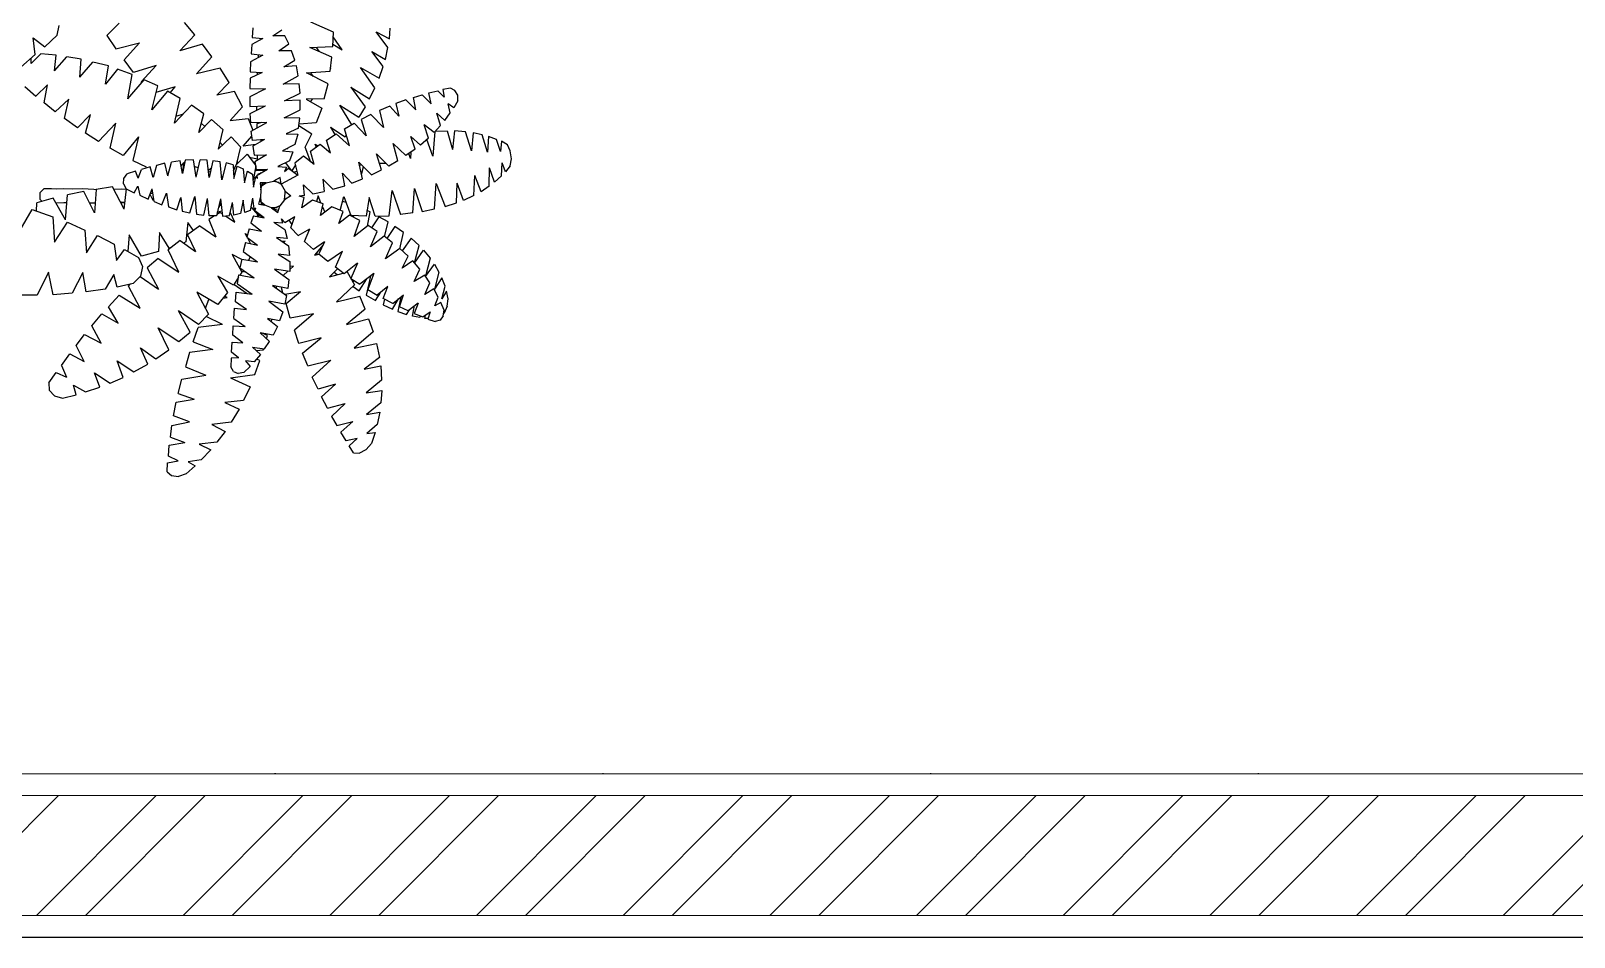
# Model space of a CAD drawing. Header units: millimetres. Extents: x -12161372 to 46643, y -9506984 to 15358.
# Drawn here: x 12397.6 to 12539.3, y 14292.9 to 14376.2 of the extents above; entities that cross this region are included whole.
import ezdxf

# ---------------------------------------------------------------- set-up
doc = ezdxf.new("R2010")
doc.units = ezdxf.units.MM
doc.linetypes.add('ACAD_ISO07W100', pattern=[3, 0, -3])
for name, color, linetype, lineweight in [('arsiran', 202, 'Continuous', 0), ('dinding', 110, 'Continuous', 9), ('tumbuhan', 3, 'Continuous', 5)]:
    doc.layers.add(name, color=color, linetype=linetype, lineweight=lineweight)
doc.layers.add('DIENHOA', color=3, linetype='Continuous')
doc.layers.add('lantai', color=9, linetype='Continuous')
doc.layers.add('lahan', color=253, linetype='Continuous', plot=False)

# ---------------------------------------------------------------- blocks, each defined once
blk = doc.blocks.new('*U4')
at = {"layer": 'arsiran'}
h = blk.add_hatch(dxfattribs=at)
h.set_pattern_fill('ANSI32', color=256)
h.set_pattern_definition([(45, (-2274.681, -4513.269), (-6.735192, 6.735192), []), (45, (-2270.191, -4513.269), (-6.735192, 6.735192), [])])
h.paths.add_polyline_path([(0, 5.5), (0, -5.5), (270, -5.5), (270, 5.5)])
blk.add_lwpolyline([(0, -5.5), (270, -5.5), (270, 5.5), (0, 5.5)], close=True, dxfattribs=at)
at = {"layer": 'dinding'}
blk.add_lwpolyline([(0, -7.5), (270, -7.5), (270, 7.5), (0, 7.5)], close=True, dxfattribs=at)
blk = doc.blocks.new('Cay60-mb')
at = {"layer": 'DIENHOA'}
for p, q in [((186.5, 128.7), (178.1, 138.6)), ((299.6, 130.8), (281.2, 139.1)), ((56.2, 112.5), (54.4, 126.2)), ((54.4, 126.2), (63.9, 118.9)), ((63.9, 118.9), (74.1, 128.3)), ((74.1, 128.3), (75.7, 136.3)), ((124.7, 138.2), (114.6, 128)), ((114.6, 128), (121.9, 117.3)), ((174.2, 115.5), (186.5, 128.7)), ((233.9, 134.3), (233.3, 126.4)), ((233.3, 126.4), (241.9, 125.6)), ((250.1, 127.8), (257.4, 132.8)), ((260, 127.9), (250.1, 127.8)), ((263.3, 121.3), (260, 127.9)), ((299.1, 119.2), (299.6, 130.8)), ((306.6, 116.4), (299.4, 126.9)), ((334.5, 131.2), (345.3, 125.4)), ((344.1, 118.4), (334.5, 131.2)), ((345.3, 125.4), (345.9, 134.1)), ((121.9, 117.3), (141.2, 122.2)), ((128.7, 108.3), (141.2, 122.2)), ((192.6, 121.1), (174.2, 115.5)), ((200.3, 110.8), (192.6, 121.1)), ((232.9, 120.7), (232.3, 113.1)), ((241.9, 125.6), (232.9, 120.7)), ((254.9, 115.5), (263.3, 121.3)), ((265.4, 115.6), (254.9, 115.5)), ((257.3, 115.5), (257.3, 117.1)), ((268.1, 108), (265.4, 115.6)), ((280.4, 118.2), (299.1, 119.2)), ((298.3, 110.4), (280.4, 118.2)), ((286, 117.6), (286.5, 118.5)), ((286, 117.6), (287.9, 114.9)), ((299.1, 120.9), (306.6, 116.4)), ((330.9, 115.1), (342.1, 108.6)), ((340.3, 102.8), (330.9, 115.1)), ((342.1, 108.6), (344.1, 118.4)), ((44.5, 102.2), (56.2, 112.5)), ((52.8, 105.2), (52.7, 109.4)), ((60.7, 113.1), (52.8, 105.2)), ((73.2, 112), (60.7, 113.1)), ((71.9, 99.2), (73.2, 112)), ((71.9, 99.2), (82, 110.6)), ((93.7, 108.8), (82, 110.6)), ((92.5, 94), (93.7, 108.8)), ((92.5, 94), (103.2, 106.4)), ((115.9, 103.2), (103.2, 106.4)), ((113.5, 88.3), (115.9, 103.2)), ((136.4, 98), (128.7, 108.3)), ((154.8, 103.6), (136.4, 98)), ((154.8, 103.6), (142.6, 90.4)), ((187.8, 96.9), (200.3, 110.8)), ((207.1, 101.4), (187.8, 96.9)), ((214.4, 89.7), (207.1, 101.4)), ((232, 106.7), (231.6, 98.3)), ((242, 112), (232, 106.7)), ((232.3, 113.1), (242, 112)), ((238.4, 110.1), (238.5, 112.3)), ((259.2, 102.6), (268.1, 108)), ((269.4, 103.2), (259.2, 102.6)), ((270.9, 95.3), (269.4, 103.2)), ((296.8, 98.9), (298.3, 110.4)), ((297.1, 101), (297.4, 101.7)), ((297.2, 101.9), (297.4, 101.7)), ((297.2, 101.8), (297.2, 101.9)), ((297.4, 101.7), (297.2, 101.8)), ((321.6, 102), (336.9, 93.3)), ((333.4, 85.4), (321.6, 102)), ((336.9, 93.3), (340.3, 102.8)), ((123.3, 100.6), (113.5, 88.3)), ((135.4, 96.3), (123.3, 100.6)), ((131.8, 76.3), (135.4, 96.3)), ((131.8, 76.3), (145.2, 91.9)), ((142.6, 90.4), (143.2, 89.5)), ((156.1, 86.9), (145.2, 91.9)), ((204.3, 79.4), (214.4, 89.7)), ((231.5, 93.2), (231.3, 84.8)), ((241.3, 97.9), (231.5, 93.2)), ((231.6, 98.3), (241.3, 97.9)), ((237.5, 96.1), (237.5, 98)), ((258.5, 88.3), (270.9, 95.3)), ((271.7, 88.6), (258.5, 88.3)), ((272.3, 81), (271.7, 88.6)), ((277.5, 97.7), (296.8, 98.9)), ((295.2, 88.6), (277.5, 97.7)), ((283.2, 94.6), (281, 97.9)), ((292.1, 76.4), (295.2, 88.6)), ((47.5, 86.5), (56.5, 78.6)), ((56.5, 78.6), (66.2, 87.7)), ((63.3, 73.2), (66.2, 87.7)), ((83.6, 76.1), (72.3, 65.9)), ((80.1, 60.3), (83.6, 76.1)), ((151.4, 67.3), (156.1, 86.9)), ((164.1, 82.7), (151.4, 67.3)), ((170.3, 86.1), (154.7, 81.5)), ((174.5, 76.7), (164.1, 82.7)), ((166.4, 81.3), (170.3, 86.1)), ((169.9, 56.5), (174.5, 76.7)), ((218.9, 82.3), (204.3, 79.4)), ((225.3, 69.8), (218.9, 82.3)), ((231.3, 84.8), (244.2, 84.5)), ((244.2, 84.5), (231.4, 77.9)), ((231.4, 77.9), (231.4, 70.2)), ((242.4, 84.5), (243.4, 84.1)), ((259.7, 74.8), (272.3, 81)), ((292.1, 76.4), (277.3, 76)), ((277.3, 76), (290, 68.9)), ((280.8, 74), (282.4, 76.1)), ((313.9, 85.8), (325.4, 69.9)), ((313.9, 85.8), (328.9, 76.4)), ((328.9, 76.4), (333.4, 85.4)), ((364.9, 77.6), (372.1, 79.6)), ((366.8, 67.3), (364.9, 77.6)), ((372.1, 79.6), (379.4, 72.3)), ((377.4, 81.2), (384.7, 82.9)), ((379.4, 72.3), (377.4, 81.2)), ((384.7, 82.9), (390, 77.8)), ((395.2, 85.1), (389, 84)), ((389, 84), (390, 77.8)), ((398.8, 83.2), (395.2, 85.1)), ((401.1, 79.3), (398.8, 83.2)), ((401.2, 74.8), (401.1, 79.3)), ((72.3, 65.9), (63.3, 73.2)), ((101.2, 63.6), (90.6, 52.7)), ((97.3, 48.3), (101.2, 63.6)), ((183.7, 71.3), (169.9, 56.5)), ((171.2, 62.3), (177.1, 64.2)), ((193.8, 64.1), (183.7, 71.3)), ((189.7, 48.8), (193.8, 64.1)), ((215.4, 58.6), (225.3, 69.8)), ((231.4, 70.2), (244, 70.6)), ((231.6, 64.4), (244, 70.6)), ((232.2, 56.8), (231.6, 64.4)), ((237.1, 67.2), (237.1, 70.3)), ((259.5, 60.9), (272.5, 67.5)), ((272.5, 75.2), (259.7, 74.8)), ((260, 74.8), (259.9, 74.9)), ((272.5, 67.5), (272.5, 75.2)), ((290, 68.9), (285.6, 56.8)), ((314.6, 55.3), (304.8, 71.1)), ((304.8, 71.1), (320.4, 61.5)), ((325.4, 69.9), (320.4, 61.5)), ((330.2, 63.5), (322.3, 59.5)), ((340.5, 53.1), (330.2, 63.5)), ((345.6, 70.4), (337.3, 66.9)), ((337.3, 66.9), (340.5, 53.1)), ((353, 62.2), (345.6, 70.4)), ((358.8, 75.5), (350.6, 72.6)), ((350.6, 72.6), (353, 62.2)), ((366.8, 67.3), (358.8, 75.5)), ((383.9, 64.6), (390.6, 58.8)), ((386.9, 54.5), (383.9, 64.6)), ((390.6, 58.8), (395, 65)), ((397.8, 69), (393.3, 72.4)), ((395, 65), (393.3, 72.4)), ((401.2, 74.8), (397.8, 69)), ((90.6, 52.7), (80.1, 60.3)), ((121.9, 56.5), (107.9, 41.5)), ((117.3, 36.2), (121.9, 56.5)), ((189.7, 48.8), (200, 59.6)), ((194.5, 53.9), (191.7, 56.6)), ((200, 59.6), (209.4, 51.4)), ((209.4, 51.4), (205.6, 35.4)), ((215.4, 58.6), (230, 60.3)), ((230, 60.3), (233.8, 50.9)), ((245.2, 57.1), (232.2, 56.8)), ((232.5, 50.1), (245.2, 57.1)), ((241.1, 57), (237, 56.1)), ((237, 56.1), (237.1, 52.6)), ((272.2, 60.6), (259.5, 60.9)), ((271.1, 52.4), (261.1, 47.8)), ((271.1, 52.4), (272.2, 60.6)), ((271.4, 54.6), (282, 47.7)), ((285.6, 56.8), (271.5, 55.6)), ((297.3, 53.2), (300.8, 47.2)), ((297.3, 53.2), (309.1, 45.5)), ((308.7, 51.9), (316.4, 56.4)), ((312.6, 38.1), (308.7, 51.9)), ((316.4, 56.4), (326.2, 46.3)), ((322.3, 59.5), (326.2, 46.3)), ((381.7, 48.8), (373.8, 55.3)), ((377.2, 44.4), (373.8, 55.3)), ((386.9, 54.5), (381.7, 48.8)), ((107.9, 41.5), (97.3, 48.3)), ((140.4, 45.5), (127.8, 30.2)), ((140.4, 45.5), (135.9, 26.1)), ((205.6, 35.4), (216.1, 45.3)), ((209, 38.7), (206.9, 41)), ((216.1, 45.3), (223.7, 37.1)), ((226, 37.8), (232.9, 46)), ((236.1, 39), (226, 37.8)), ((233.4, 42.5), (232.5, 50.1)), ((243.3, 43.1), (233.4, 42.5)), ((243.3, 43.1), (233.7, 37.8)), ((240.1, 42.8), (241.5, 42.1)), ((268.2, 39.2), (257.9, 34)), ((261.1, 47.8), (270.4, 47.5)), ((270.4, 47.5), (268.2, 39.2)), ((276.6, 37), (282, 47.7)), ((281, 33.7), (288.8, 39.5)), ((284.6, 39.3), (286.8, 38)), ((285.6, 37.1), (284.6, 39.3)), ((288.8, 39.5), (297.1, 32.3)), ((293.8, 42.7), (301.8, 47.9)), ((297.1, 32.3), (293.8, 42.7)), ((301.8, 47.9), (312.6, 38.1)), ((310, 46.8), (309.1, 45.5)), ((358.8, 30), (348.3, 39.8)), ((352.3, 25.9), (348.3, 39.8)), ((370.6, 38.5), (362.8, 45.7)), ((366.2, 35.2), (362.8, 45.7)), ((363.5, 44.8), (363.4, 43.4)), ((377.2, 44.4), (370.6, 38.5)), ((380.7, 29.6), (375.8, 43.3)), ((382.4, 49.6), (380.7, 29.6)), ((382.8, 50), (392.5, 50.2)), ((392.5, 50.2), (396.9, 35.1)), ((398.3, 50.2), (396.9, 35.1)), ((407.3, 49.4), (398.3, 50.2)), ((412.2, 34), (407.3, 49.4)), ((413.7, 48.7), (412.2, 34)), ((421.1, 46.9), (413.7, 48.7)), ((425.4, 32.9), (421.1, 46.9)), ((426.2, 45.7), (425.4, 32.9)), ((432.8, 43.3), (426.2, 45.7)), ((436, 33.3), (432.8, 43.3)), ((436.7, 41.7), (436, 33.3)), ((441.6, 38.9), (436.7, 41.7)), ((444, 33.9), (441.6, 38.9)), ((127.8, 30.2), (117.3, 36.2)), ((135.9, 26.1), (146.7, 20.9)), ((174.4, 25.8), (167.4, 24.7)), ((176.3, 15.4), (174.4, 25.8)), ((178.6, 26.2), (176.3, 15.4)), ((185.3, 26.5), (178.6, 26.2)), ((187.4, 12.4), (185.3, 26.5)), ((187.4, 12.4), (190.7, 26.5)), ((196.6, 26.2), (190.7, 26.5)), ((198, 12.2), (196.6, 26.2)), ((201.1, 25.8), (198, 12.2)), ((207, 24.9), (201.1, 25.8)), ((223.7, 37.1), (220.2, 22.4)), ((220.2, 22.4), (229.1, 31.1)), ((221.9, 24), (220.9, 25.3)), ((229.1, 31.1), (236, 22.3)), ((230.8, 28.8), (237.6, 27.5)), ((233.7, 37.8), (234.8, 30.4)), ((234.8, 30.4), (244.9, 30.6)), ((244.9, 30.6), (235.5, 25)), ((237.6, 26.3), (237.5, 30.4)), ((263.7, 25.9), (254.1, 21.1)), ((257.9, 34), (266.5, 33.2)), ((261.3, 35.8), (262.2, 35.6)), ((266.5, 33.2), (263.7, 25.9)), ((275.1, 29.5), (268.1, 23.9)), ((270.7, 26.1), (270.7, 26.1)), ((283.8, 22.9), (275.1, 29.5)), ((281.1, 24.8), (276.6, 37)), ((283.8, 22.9), (281, 33.7)), ((338.7, 18.3), (334.8, 31.6)), ((344.7, 21.5), (334.8, 31.6)), ((352.3, 25.9), (344.7, 21.5)), ((366.2, 35.2), (358.8, 30)), ((362.5, 27.7), (361.2, 31.7)), ((362.8, 32.8), (362.5, 27.7)), ((443.9, 21.7), (444.9, 27.5)), ((444.9, 27.5), (444, 33.9)), ((128.4, 11.4), (131.2, 15.1)), ((138, 17.4), (131.2, 15.1)), ((140.2, 11.6), (138, 17.4)), ((140.2, 11.6), (142.8, 18.7)), ((150, 20.9), (142.8, 18.7)), ((152.3, 12.1), (150, 20.9)), ((155.2, 22.1), (152.3, 12.1)), ((161.9, 23.8), (155.2, 22.1)), ((164.5, 13.6), (161.9, 23.8)), ((164.5, 13.6), (167.4, 24.7)), ((175.2, 21.3), (177.4, 24.1)), ((177.4, 24.1), (176, 16.5)), ((177.4, 24.1), (178.3, 25)), ((178.1, 23.8), (177.4, 24.1)), ((189.1, 20), (186, 21.1)), ((197.3, 18), (199.6, 19.7)), ((199, 16.6), (197.4, 17.1)), ((208.5, 10.4), (207, 24.9)), ((209, 12.8), (208.1, 13.1)), ((211.9, 24.1), (208.5, 10.4)), ((217.6, 22.5), (211.9, 24.1)), ((217.6, 22.5), (218.3, 11.4)), ((217.9, 17.7), (220.2, 22.4)), ((218.6, 13), (218.2, 12.7)), ((218.3, 11.4), (220.9, 21.5)), ((220.9, 21.5), (226, 19.2)), ((226, 19.2), (226.9, 7.8)), ((226.9, 7.8), (229.5, 17.4)), ((229.5, 17.4), (233.5, 14.8)), ((233.5, 14.8), (234.3, 4.4)), ((236.1, 21.6), (234.2, 11.1)), ((237.3, 13.7), (234.2, 11.1)), ((234.3, 4.4), (236.3, 12.8)), ((237.2, 18.2), (235.2, 17)), ((235.5, 25), (236.6, 18.7)), ((236, 22.3), (236, 22)), ((236.3, 12.8), (237.7, 11.4)), ((236.6, 18.7), (245.7, 18.9)), ((237.5, 18.7), (237.2, 18.2)), ((237.2, 18.2), (244.4, 18.2)), ((237.3, 14.1), (245.7, 18.9)), ((237.7, 11.4), (237.3, 14.1)), ((239.8, 15.4), (237.9, 14.9)), ((237.9, 14.9), (237.9, 14.4)), ((238.9, 15), (240.5, 16.3)), ((240.5, 16.3), (240.6, 16)), ((244.4, 18.8), (245, 18.5)), ((254.1, 21.1), (261.4, 20.5)), ((270.5, 14), (256.8, 6.6)), ((261.4, 20.5), (259.7, 17.2)), ((259.7, 17.2), (262.9, 19.8)), ((265.7, 17.7), (260.5, 24.3)), ((262.9, 19.8), (270.5, 14)), ((265.6, 17.7), (265.7, 17.7)), ((265.7, 17.7), (265.6, 17.7)), ((268.5, 22.4), (265.7, 17.7)), ((265.9, 17.4), (265.8, 18)), ((267.3, 16.4), (269.6, 17.4)), ((268.1, 23.9), (270.5, 14)), ((308.8, 5.4), (306.9, 15.7)), ((306.9, 15.7), (314.5, 7.5)), ((323.4, 11), (320.4, 24.7)), ((320.4, 24.7), (330.7, 14.4)), ((322.5, 22.5), (321, 22)), ((322.6, 14.5), (324.2, 20.8)), ((330.7, 14.4), (338.7, 18.3)), ((342.4, 23.6), (337.2, 23.5)), ((414.3, -2.4), (414.9, 13.9)), ((420.1, 0.6), (414.9, 13.9)), ((426.7, 5.1), (427.1, 20)), ((431.1, 8.4), (427.1, 20)), ((436.8, 13.5), (431.1, 8.4)), ((436.8, 13.5), (437.3, 24.2)), ((440.1, 16.7), (437.3, 24.2)), ((443.9, 21.7), (440.1, 16.7)), ((59.9, -0.3), (63.5, 3.3)), ((63.5, 3.3), (68.6, 3.3)), ((68.6, 3.3), (69.4, 3.1)), ((69.4, 3.1), (73.8, 2.9)), ((73.8, 2.9), (79.5, 3.1)), ((79.5, 3.1), (86.5, 2.8)), ((95.7, 0.7), (82.4, -2.1)), ((86.5, 2.8), (94.6, 3.1)), ((94.6, 3.1), (104.1, 2.6)), ((104.5, -16.8), (95.7, 0.7)), ((104.1, 2.6), (105.8, 2.5)), ((105.8, 2.5), (104.5, -16.8)), ((119.2, 4.6), (105.8, 2.5)), ((128.6, -13.6), (119.2, 4.6)), ((120.1, 2.6), (126.5, 2.9)), ((126.5, 2.9), (130.7, 2.7)), ((128.1, 6.9), (128.4, 11.4)), ((128.1, 6.9), (130.4, 3)), ((128.6, -13.6), (130.7, 2.8)), ((130.4, 3), (136.9, -0.3)), ((136.9, -0.3), (139.8, 5.1)), ((139.8, 5.1), (141.4, -2.3)), ((148.4, -5.5), (151.7, 2.9)), ((151.4, 2.2), (151.7, 2.2)), ((153.3, -7.4), (151.7, 2.9)), ((234.2, 11.1), (233.7, 10.4)), ((234.9, 11.8), (234.3, 12.1)), ((244.8, 7.7), (239.9, 7.9)), ((239.9, 7.9), (240.4, 2.2)), ((241.4, 6.4), (240, 6)), ((240.4, 2.2), (240, -4.2)), ((240.1, 4.9), (244.8, 7.7)), ((240.4, 2.2), (241.8, 7.7)), ((242.7, 6.4), (241.8, 7.7)), ((242.4, 6.7), (243.9, 7.2)), ((243.9, 7.2), (244, 7.7)), ((244.8, 7.7), (250.6, 9.2)), ((256, 12.2), (250.6, 9.2)), ((250.6, 9.2), (255.2, 8.4)), ((251.6, 9.8), (256.8, 6.6)), ((255.2, 8.4), (254.7, 7.8)), ((256.8, 6.6), (256, 12.2)), ((256.8, 6.6), (260.1, 1.1)), ((259.9, -4.9), (260.1, 1.1)), ((260.4, 0.8), (260, 0.5)), ((260.1, 1.1), (264.8, -2.8)), ((275.9, -2.5), (275.1, 6.3)), ((282.9, -1.2), (275.1, 6.3)), ((282.9, -1.2), (291.9, 0.7)), ((299.2, 2.7), (290.8, 10.9)), ((290.8, 10.9), (291.9, 0.7)), ((299.2, 2.7), (308.8, 5.4)), ((314.5, 7.5), (323.4, 11)), ((345.1, -19), (347.6, 1.5)), ((347.6, 1.5), (354.4, -18)), ((364.5, -16.8), (365.8, 3.3)), ((365.8, 3.3), (372.1, -15.6)), ((382.2, -13.5), (383.6, 7.3)), ((383.6, 7.3), (390.7, -11.5)), ((400.2, -8.5), (400.6, 7.5)), ((405.8, -6.5), (400.6, 7.5)), ((426.7, 5.1), (420.1, 0.6)), ((57.2, -15.3), (57.5, -8.5)), ((70.8, -4.8), (57.5, -8.5)), ((59.9, -0.3), (59.9, -5.4)), ((59.9, -5.4), (61.8, -7.3)), ((80.8, -22.3), (70.8, -4.8)), ((73.8, -8.8), (73.1, -8.8)), ((79.5, -8.5), (73.8, -8.8)), ((81.9, -8.6), (79.5, -8.5)), ((80.8, -22.3), (82.4, -2.1)), ((100.3, -8.6), (104.1, -8.6)), ((104.1, -8.6), (105, -8.6)), ((126.5, -8), (125.7, -8.1)), ((125.8, -8.3), (128.9, -8.2)), ((129.3, -8.2), (126.5, -8)), ((128.9, -8.2), (129.3, -8.2)), ((141.4, -2.3), (148.4, -5.5)), ((152.3, -6.5), (149.9, -1.6)), ((152.3, -0.9), (150.2, -0.9)), ((151.6, -5.4), (152.4, -5.3)), ((152.3, -6.5), (152.6, -3.8)), ((153.3, -7.4), (159.6, -10.1)), ((159.6, -10.1), (163.4, -0.5)), ((163.4, -0.5), (164.9, -11.9)), ((164.9, -11.9), (171.8, -14.2)), ((171.8, -14.2), (175, -4.2)), ((175, -4.2), (176, -15.3)), ((182.4, -16.8), (186.3, -3.3)), ((186.3, -3.3), (187.8, -17.7)), ((193.7, -18.5), (196.9, -5.1)), ((198.2, -19), (196.9, -5.1)), ((207.5, -5.2), (204.1, -19.2)), ((207.8, -8.9), (205.7, -12.4)), ((207.5, -5.2), (209.1, -19.4)), ((214.8, -18.9), (217.1, -8.1)), ((216.5, -10.3), (217.2, -10)), ((218.3, -18.5), (217.1, -8.1)), ((225.9, -6.3), (223.6, -17.3)), ((226.1, -8.3), (225.6, -7.9)), ((227.2, -16.5), (225.9, -6.3)), ((233.6, -4.8), (231.6, -14.8)), ((232.2, -11.8), (238, -18.2)), ((233.6, -4.8), (234.5, -13.5)), ((238.7, -9.7), (240, -4.2)), ((238.7, -9.7), (243.6, -10.3)), ((243.6, -10.3), (239.3, -6.9)), ((240, -4.2), (240.5, -10)), ((240.5, -10), (240.6, -10)), ((240.6, -10), (241.9, -9)), ((243.1, -10), (243, -10.3)), ((249.1, -12.7), (243.6, -10.3)), ((255.7, -10.9), (250.1, -13.5)), ((253.7, -12.7), (253.4, -12.1)), ((254.2, -16.4), (255.7, -10.9)), ((255.5, -11.5), (255.3, -11.2)), ((259.6, -6), (255.7, -10.9)), ((259.6, -6), (260.2, -0.3)), ((264.8, -2.8), (259.6, -6)), ((259.6, -5), (259.9, -4.9)), ((260.2, -0.3), (260, -0.3)), ((275.9, -2.5), (271.6, -3.2)), ((275.8, -4.2), (271.6, -3.2)), ((273.8, -12.7), (275.8, -4.2)), ((282.5, -6.3), (273.8, -12.7)), ((291.3, -9.2), (282.5, -6.3)), ((287, -2.7), (285.8, -7.4)), ((289.4, -8.6), (287, -2.7)), ((288.9, -18.9), (291.3, -9.2)), ((298.2, -11.9), (288.9, -18.9)), ((290.6, -11.7), (292.5, -16.2)), ((307.5, -15.7), (298.2, -11.9)), ((305.2, -14.8), (308, -3.4)), ((307, -7.1), (309.7, -8)), ((308, -3.4), (313.9, -18.8)), ((328.7, -4.2), (326.2, -19.4)), ((333.6, -19.3), (328.7, -4.2)), ((390.7, -11.5), (400.2, -8.5)), ((414.3, -2.4), (405.8, -6.5)), ((43.9, -30.8), (53.7, -14)), ((53.7, -14), (70.4, -20)), ((70.4, -20), (71.9, -40.5)), ((71.9, -40.5), (82.6, -24.4)), ((82.6, -24.4), (96.6, -30.7)), ((176, -15.3), (182.4, -16.8)), ((180.7, -24.6), (179.2, -40.4)), ((185.3, -31), (180.7, -24.6)), ((187.8, -17.7), (193.7, -18.5)), ((202.5, -19.2), (197.9, -22.1)), ((197.9, -22.1), (203.7, -36.2)), ((204.1, -19.2), (198.2, -19)), ((207.1, -16.4), (204.3, -18.1)), ((204.8, -16.2), (208.6, -15.1)), ((207.1, -16.4), (208.9, -17.6)), ((209.1, -19.4), (214.8, -18.9)), ((211.4, -19.2), (219.1, -24.2)), ((219.1, -24.2), (215.4, -16)), ((218, -23.5), (218.6, -23.2)), ((223.6, -17.3), (218.3, -18.5)), ((231.6, -14.8), (227.2, -16.5)), ((234.2, -19.1), (232.2, -24.8)), ((232.2, -24.8), (240.8, -31.6)), ((234.2, -19.1), (243.1, -20.8)), ((234.5, -13.5), (236.2, -12.7)), ((235.4, -15), (236.2, -12.7)), ((243.1, -20.8), (235.4, -15)), ((238, -18.2), (237, -19.7)), ((237.9, -16.9), (238, -18.2)), ((238, -18.2), (238.4, -17.3)), ((238.7, -20), (238, -18.2)), ((238, -18.2), (241.4, -19.6)), ((242.4, -20.3), (242.5, -20.5)), ((242.5, -20.5), (242.7, -20.5)), ((253.7, -12.7), (249.1, -12.7)), ((249.1, -12.7), (254.2, -16.4)), ((254.5, -14.9), (250.5, -13.3)), ((251, -24.2), (260, -30.2)), ((251, -24.2), (258.4, -24.9)), ((257.1, -21.6), (260, -24.5)), ((258.4, -24.9), (257.1, -21.6)), ((260, -24.5), (268.2, -19.7)), ((265.8, -26.1), (263.3, -22.5)), ((264.7, -29), (268.2, -19.7)), ((304.1, -25.5), (307.5, -15.7)), ((312.8, -18.5), (304.1, -25.5)), ((321.2, -22.9), (312.8, -18.5)), ((313.7, -18.2), (313.6, -18.9)), ((326.2, -19.4), (313.9, -18.8)), ((316.3, -18.9), (315.6, -20)), ((316.4, -36), (321.2, -22.9)), ((329.6, -15.9), (326.9, -14.8)), ((327.5, -27.5), (329.6, -15.9)), ((336.6, -19.8), (330.6, -28.9)), ((333.6, -19.3), (345.1, -19)), ((344.2, -24.1), (336.6, -19.8)), ((341.3, -36.3), (344.2, -24.1)), ((364.5, -16.8), (354.4, -18)), ((372.1, -15.6), (382.2, -13.5)), ((96.6, -30.7), (98.1, -49.4)), ((98.1, -49.4), (106.9, -35.2)), ((106.9, -35.2), (120.7, -42.2)), ((132.7, -34.6), (131.6, -48.1)), ((142.9, -52.1), (132.7, -34.6)), ((157.5, -32.7), (156.7, -48.1)), ((165.5, -45.5), (157.5, -32.7)), ((190.6, -27.4), (180.4, -34.5)), ((180.4, -34.5), (186.9, -48.3)), ((190.6, -27.4), (203.7, -36.2)), ((228.9, -36.2), (227.6, -33.6)), ((227.6, -33.6), (229.4, -34.5)), ((230.9, -29.8), (228.8, -36.6)), ((228.8, -36.6), (237.6, -43.1)), ((229.4, -37.1), (232, -41.9)), ((230.9, -29.8), (240.8, -31.6)), ((261.8, -37.5), (253.2, -36.9)), ((253.2, -36.9), (262.8, -43.5)), ((260, -30.2), (261.8, -37.5)), ((264.7, -29), (270.8, -35.1)), ((270.8, -35.1), (280.3, -29.7)), ((276.1, -40), (280.3, -29.7)), ((328, -27.1), (316.4, -36)), ((335.4, -31.9), (328, -27.1)), ((329.8, -44.5), (335.4, -31.9)), ((340.9, -35.8), (329.8, -44.5)), ((347.9, -41.1), (340.9, -35.8)), ((349.7, -27.7), (343.2, -37.7)), ((356.9, -32.8), (349.7, -27.7)), ((353.9, -46), (356.9, -32.8)), ((363, -37.4), (355.8, -47.7)), ((369.5, -43.4), (363, -37.4)), ((120.7, -42.2), (122.4, -55.7)), ((122.4, -55.7), (129.1, -46.6)), ((129.1, -46.6), (140.4, -53.2)), ((156.7, -48.1), (142.9, -52.1)), ((174.4, -39.2), (164.6, -46.9)), ((173.5, -65.2), (164.6, -46.9)), ((167.1, -44.9), (165.5, -45.5)), ((174.4, -39.2), (186.9, -48.3)), ((179.2, -40.4), (177.1, -41.3)), ((227.9, -41), (226, -48.2)), ((226, -48.2), (237.7, -56.8)), ((227.9, -41), (237.6, -43.1)), ((260.3, -39.8), (257.6, -40.1)), ((259, -41), (260.3, -39.8)), ((262.8, -43.5), (263.8, -51.6)), ((283.2, -46.5), (276.1, -40)), ((292.4, -40.4), (283.2, -46.5)), ((291.3, -42.7), (284.1, -51.2)), ((286, -50.9), (286.5, -48.3)), ((287.7, -50.3), (287.6, -50.5)), ((292.4, -40.4), (287.7, -50.2)), ((287.7, -50.2), (294.9, -56.2)), ((294.9, -56.2), (306.9, -48)), ((301.3, -61), (306.9, -48)), ((342.2, -54.1), (347.9, -41.1)), ((353.9, -45.9), (342.2, -54.1)), ((360.5, -52.1), (353.9, -45.9)), ((365.7, -57.6), (369.5, -43.4)), ((365.9, -57.8), (373.1, -47.1)), ((373.1, -47.1), (378.5, -53.7)), ((140.4, -53.2), (143.8, -60.6)), ((143.8, -60.6), (142.2, -68.4)), ((156.5, -53.9), (147.4, -61.7)), ((147.4, -61.7), (156.9, -79)), ((156.5, -53.9), (173.5, -65.2)), ((216.8, -50.7), (224.7, -65)), ((224.7, -54.7), (216.8, -50.7)), ((224.8, -54.5), (223.2, -61.7)), ((223.2, -61.7), (234.8, -69.6)), ((224.8, -54.5), (237.7, -56.8)), ((230.3, -55.6), (231.8, -52.5)), ((264, -64.5), (251.4, -62.7)), ((251.4, -62.7), (263.3, -71)), ((252, -62.9), (251.6, -62.9)), ((263.8, -51.6), (254.6, -50.5)), ((254.6, -50.5), (264, -56.5)), ((264, -56.5), (264, -64.5)), ((264, -62.9), (267, -60.2)), ((267, -60.2), (264, -60.5)), ((284.1, -51.2), (287.9, -50.4)), ((296.4, -68.8), (302.9, -62.3)), ((308.3, -66.4), (301.3, -61)), ((319.3, -57.7), (308.3, -66.4)), ((319.3, -57.7), (313.7, -70.2)), ((355.7, -61.8), (360.5, -52.1)), ((364.3, -55.9), (355.7, -61.8)), ((370.1, -62.6), (364.3, -55.9)), ((365.4, -72.8), (370.1, -62.6)), ((378.5, -53.7), (374.7, -68.4)), ((374.8, -68.7), (382, -58.5)), ((382, -58.5), (385.7, -65)), ((67, -65.2), (57.6, -83.8)), ((70.7, -83.6), (67, -65.2)), ((95, -65.3), (86.2, -82.3)), ((97.8, -81.2), (95, -65.3)), ((120.2, -66.9), (113.3, -78.9)), ((123, -77.4), (120.2, -66.9)), ((136.2, -74.4), (123, -77.4)), ((132.2, -76.4), (133.5, -75)), ((142.2, -68.4), (136.2, -74.4)), ((141.9, -68.7), (156.9, -79)), ((205.1, -68.4), (213.1, -81.8)), ((217.9, -75.7), (205.1, -68.4)), ((205.9, -68.9), (205.7, -69.3)), ((222, -69.1), (217.9, -75.7)), ((218.3, -75), (229.1, -82.6)), ((221.3, -74.7), (222.3, -67.2)), ((221.3, -74.7), (233.3, -83)), ((222.3, -67.2), (234.8, -69.6)), ((224.7, -65), (223.1, -67.5)), ((228, -65), (224.3, -64.6)), ((262.3, -64.3), (258.5, -67.8)), ((263.3, -71), (262.3, -78.5)), ((296.4, -68.8), (307.5, -65.8)), ((300.2, -65), (302.7, -67.1)), ((316.8, -75.5), (302.2, -89.4)), ((309.9, -65.2), (310.8, -64.9)), ((310.8, -64.9), (311.6, -63.7)), ((310.8, -64.9), (316.8, -75.5)), ((313.7, -70.2), (321.2, -75)), ((314.3, -71.2), (314.4, -70.7)), ((316.2, -71.8), (315.3, -72.9)), ((320.6, -80.3), (326.9, -70.6)), ((332.7, -66.2), (321.2, -75)), ((329.8, -68.4), (326.2, -83.9)), ((332.7, -66.2), (327.7, -79.2)), ((374.2, -67.5), (365.4, -72.8)), ((378.4, -73.9), (374.2, -67.5)), ((374.2, -83.3), (378.4, -73.9)), ((385.7, -65), (382, -79.1)), ((388, -69.6), (382, -79.1)), ((390.7, -76.6), (388, -69.6)), ((57.6, -83.8), (39.8, -83.9)), ((86.2, -82.3), (70.7, -83.6)), ((113.3, -78.9), (97.8, -81.2)), ((116, -93.3), (124.6, -83.9)), ((124.6, -83.9), (141.9, -94.4)), ((141.9, -94.4), (132.2, -76.4)), ((188.1, -81.3), (197.7, -99.3)), ((205.1, -91.6), (188.1, -81.3)), ((195.1, -94.4), (197.9, -87.5)), ((198.2, -87.5), (197.9, -87.5)), ((213.1, -81.8), (205.1, -91.6)), ((209.5, -86.2), (212.9, -85.8)), ((212.9, -85.8), (210.7, -84.7)), ((219.5, -89.4), (220.3, -81.4)), ((220.3, -81.4), (233.3, -83)), ((262.3, -78.5), (249.9, -76.1)), ((249.9, -76.1), (261.4, -84.1)), ((253, -78.3), (253.2, -76.8)), ((256.8, -77.5), (258, -81.8)), ((261.4, -84.1), (259.9, -91.2)), ((260, -83.1), (272.8, -81)), ((260.9, -90.8), (272.8, -81)), ((302.2, -89.4), (321.1, -84.7)), ((315.6, -76.7), (320.6, -80.3)), ((325.4, -95.2), (321.1, -84.7)), ((326.2, -83.9), (333.8, -88.2)), ((327.7, -79.2), (335.4, -83.8)), ((333.8, -88.2), (338.4, -81.3)), ((343.9, -76.8), (335.4, -83.8)), ((340.2, -86.6), (343.9, -76.8)), ((348, -90.6), (340.2, -86.6)), ((341.2, -87.1), (340.2, -91.9)), ((347.7, -95.3), (352.8, -86.8)), ((348, -90.6), (356.8, -83.6)), ((354.7, -85.3), (352.1, -97.3)), ((353.6, -93.5), (356.8, -83.6)), ((381.5, -78.6), (374.2, -83.3)), ((385.2, -85.5), (381.5, -78.6)), ((382.4, -92.6), (385.2, -85.5)), ((388.1, -86.8), (390.7, -76.6)), ((392, -80.7), (388.1, -86.8)), ((393.3, -87), (392, -80.7)), ((392.4, -92.9), (393.3, -87)), ((102.4, -108.9), (110.6, -99)), ((110.6, -99), (123.8, -106.7)), ((123.8, -106.7), (116, -93.3)), ((182.6, -114), (173.1, -96.7)), ((189.3, -107.8), (173.1, -96.7)), ((197.7, -99.3), (189.3, -107.8)), ((218.3, -102.8), (218.9, -94.4)), ((218.9, -94.4), (228.7, -95.5)), ((228.7, -95.5), (219.5, -89.4)), ((259.9, -91.2), (246.9, -88.9)), ((246.9, -88.9), (258.2, -97.6)), ((258.2, -97.6), (255.6, -104.9)), ((264.3, -102.7), (260.9, -90.8)), ((283.3, -99.2), (264.3, -102.7)), ((283.3, -99.2), (267.7, -112.5)), ((325.4, -95.2), (310.2, -107.8)), ((340.2, -91.9), (347.7, -95.3)), ((352.1, -97.3), (359.3, -99.6)), ((360.5, -96.6), (353.6, -93.5)), ((359.3, -99.6), (361.6, -95.8)), ((368.7, -90.3), (360.5, -96.6)), ((364.2, -101.1), (365.9, -92.4)), ((368.7, -90.3), (365.5, -98.9)), ((365.5, -98.9), (372.5, -101.7)), ((372.5, -101.7), (378.5, -97.5)), ((374.2, -102.8), (374.8, -100.1)), ((378.5, -97.5), (376.7, -103.4)), ((387.4, -89.9), (382.4, -92.6)), ((389.2, -100.7), (386.6, -104.2)), ((389.9, -96.2), (387.4, -89.9)), ((389.2, -100.7), (389.9, -96.2)), ((390, -98.5), (389.3, -99.3)), ((392.4, -92.9), (390, -98.5)), ((109.9, -123), (102.4, -108.9)), ((165.1, -128.6), (156.5, -110.6)), ((156.5, -110.6), (173.4, -121.8)), ((185, -121.9), (189.1, -110.4)), ((208.9, -107.7), (189.1, -110.4)), ((208.9, -107.7), (195.7, -101.4)), ((217.4, -116.6), (217.7, -109)), ((217.7, -109), (227.5, -109.4)), ((218.3, -102.8), (227.5, -109.4)), ((255.6, -104.9), (245.7, -102.8)), ((245.7, -102.8), (253.8, -109.5)), ((249, -103.6), (248.7, -105.4)), ((253.8, -109.5), (250.3, -116.6)), ((271.3, -123.3), (267.7, -112.5)), ((310.2, -107.8), (328.3, -103.1)), ((328.3, -103.1), (332, -113.9)), ((370.1, -102.1), (364.2, -101.1)), ((370.8, -101.1), (370.1, -102.1)), ((376.8, -102.8), (374.2, -102.8)), ((376.7, -103.4), (382.6, -105.5)), ((386.6, -104.2), (382.6, -105.5)), ((89.5, -125.1), (96.4, -116)), ((96.1, -138), (89.5, -125.1)), ((96.4, -116), (109.9, -123)), ((173.4, -121.8), (182.6, -114)), ((185, -121.9), (201.2, -128.3)), ((216.5, -130.3), (217, -122.3)), ((217, -122.3), (225.6, -122.8)), ((225.6, -122.8), (217.4, -116.6)), ((225.5, -122.8), (225.5, -122.8)), ((250.3, -116.6), (239.8, -114.7)), ((247.3, -121.7), (239.8, -114.7)), ((245.8, -116.8), (241.3, -115)), ((243.2, -127.7), (247.3, -121.7)), ((244.9, -119.5), (245.8, -116.8)), ((289.5, -118.6), (271.3, -123.3)), ((274.3, -131.2), (289.5, -118.6)), ((332, -113.9), (316.4, -127.2)), ((316.4, -127.2), (334.8, -123.4)), ((334.8, -123.4), (337.1, -134.8)), ((77.5, -141.2), (84.3, -131.7)), ((84.3, -131.7), (96.1, -138)), ((128, -151), (123.1, -137.5)), ((123.1, -137.5), (136.6, -146.5)), ((148, -140.2), (142, -126.8)), ((142, -126.8), (154.6, -135.9)), ((154.6, -135.9), (165.1, -128.6)), ((182.1, -130.7), (178.8, -142.3)), ((201.2, -128.3), (182.1, -130.7)), ((216.2, -135.3), (215.7, -142.4)), ((222.1, -135.1), (216.2, -135.3)), ((222.1, -135.1), (216.5, -130.3)), ((221.8, -134.9), (221.7, -135.2)), ((234.9, -138.2), (227.7, -137.5)), ((227.7, -137.5), (231.5, -142)), ((233.5, -126.2), (243.2, -127.7)), ((233.5, -126.2), (240, -132.2)), ((240, -132.2), (234.9, -138.2)), ((235.4, -148.7), (239.5, -137.1)), ((236.6, -129.1), (242.4, -128.4)), ((239.5, -137.1), (236.7, -136.1)), ((242.4, -128.4), (242.5, -127.6)), ((278.6, -141.6), (274.3, -131.2)), ((278.6, -141.6), (297.5, -137)), ((282.3, -150.7), (297.5, -137)), ((337.1, -134.8), (324.8, -144.4)), ((67.3, -155.4), (73.1, -147.1)), ((73.1, -147.1), (81.6, -150.7)), ((77.5, -141.2), (81.6, -150.7)), ((108.9, -158.9), (104.6, -147.4)), ((104.6, -147.4), (117.2, -155.6)), ((117.2, -155.6), (128, -151)), ((136.6, -146.5), (148, -140.2)), ((175.7, -152.5), (195.5, -149.2)), ((178.8, -142.3), (195.5, -149.2)), ((215.6, -151.4), (235.4, -148.7)), ((218, -146.1), (215.7, -142.4)), ((218, -146.1), (221.9, -147.8)), ((226.3, -146.9), (221.9, -147.8)), ((231.5, -142), (226.3, -146.9)), ((287, -160.7), (282.3, -150.7)), ((324.8, -144.4), (338.2, -141.7)), ((338.2, -141.7), (338.8, -153.2)), ((67.3, -155.4), (67.6, -161.5)), ((67.6, -161.5), (71.8, -166.1)), ((89.5, -165.3), (87.5, -157.3)), ((87.5, -157.3), (97.2, -162.8)), ((97.2, -162.8), (108.9, -158.9)), ((172.9, -164.1), (175.7, -152.5)), ((215.6, -151.4), (231.5, -158.6)), ((231.5, -158.6), (226.1, -170)), ((301.2, -156.6), (287, -160.7)), ((289.8, -166.9), (301.2, -156.6)), ((338.8, -153.2), (326.2, -163.5)), ((326.2, -163.5), (339.1, -161.6)), ((339.1, -161.6), (338.3, -171.8)), ((71.8, -166.1), (78.5, -167.9)), ((78.5, -167.9), (89.5, -165.3)), ((169.1, -182.3), (171.2, -171.1)), ((171.2, -171.1), (185.9, -168.7)), ((172.9, -164.1), (185.9, -168.7)), ((226.1, -170), (210.9, -171.4)), ((210.9, -171.4), (222.7, -176.9)), ((294.7, -176.1), (289.8, -166.9)), ((294.7, -176.1), (309.1, -172.4)), ((309.1, -172.4), (298.1, -182.8)), ((338.3, -171.8), (326.6, -181.3)), ((167.6, -190.3), (182.2, -187.3)), ((182.2, -187.3), (169.1, -182.3)), ((216.1, -187.5), (200.4, -189.4)), ((222.7, -176.9), (216.1, -187.5)), ((298.1, -182.8), (302.5, -190.4)), ((302.5, -190.4), (315.5, -186.9)), ((305.6, -195.8), (315.5, -186.9)), ((326.6, -181.3), (337.4, -179.3)), ((337.4, -179.3), (335.4, -189.5)), ((166.5, -199.7), (167.6, -190.3)), ((166.5, -199.7), (178.3, -204.2)), ((200.4, -189.4), (211.2, -195.1)), ((211.2, -195.1), (204.4, -203.9)), ((309.9, -202.7), (305.6, -195.8)), ((319.1, -200.8), (309.9, -202.7)), ((312.4, -207), (319.1, -200.8)), ((335.4, -189.5), (326.9, -196.8)), ((326.9, -196.8), (333.7, -196)), ((333.7, -196), (330.7, -204.9)), ((164.8, -215.3), (165.5, -206.4)), ((165.5, -206.4), (178.3, -204.2)), ((204.4, -203.9), (189.9, -205.6)), ((189.9, -205.6), (199.4, -210.2)), ((199.4, -210.2), (191.7, -218.4)), ((316.1, -212.5), (312.4, -207)), ((316.1, -212.5), (320.7, -212.9)), ((320.7, -212.9), (326.2, -210)), ((330.7, -204.9), (326.2, -210)), ((163.9, -228), (164.2, -220.8)), ((164.2, -220.8), (172.8, -219)), ((172.8, -219), (164.8, -215.3)), ((186.8, -223.3), (179.4, -229.7)), ((191.7, -218.4), (181.1, -219.9)), ((181.1, -219.9), (186.8, -223.3)), ((163.9, -228), (167.4, -231.1)), ((167.4, -231.1), (173.1, -231.8)), ((179.4, -229.7), (173.1, -231.8))]:
    blk.add_line(p, q, dxfattribs=at)

msp = doc.modelspace()

# ---------------------------------------------------------------- linework, layer by layer
at = {"layer": 'lahan', "linetype": 'ACAD_ISO07W100', "ltscale": 10}
msp.add_lwpolyline([(12331.589, 14585.301), (12901.683, 14585.301), (12901.683, 14307.924), (12331.589, 14307.924)], close=True, dxfattribs=at)
at = {"layer": 'lantai'}
msp.add_lwpolyline([(12309.183, 14292.932), (13509.183, 14292.932), (13509.183, 15292.932), (12309.183, 15292.932)], close=True, dxfattribs=at)

# ---------------------------------------------------------------- block references
at = {"layer": 'dinding'}
msp.add_blockref('*U4', (12331.683, 14300.432), dxfattribs=at)
at = {"layer": 'tumbuhan', "xscale": 0.1125000007450581, "yscale": 0.1125000007450581, "zscale": 0.1125000007450581}
msp.add_blockref('Cay60-mb', (12391.677, 14361.325), dxfattribs=at)

doc.saveas('drawing.dxf')
